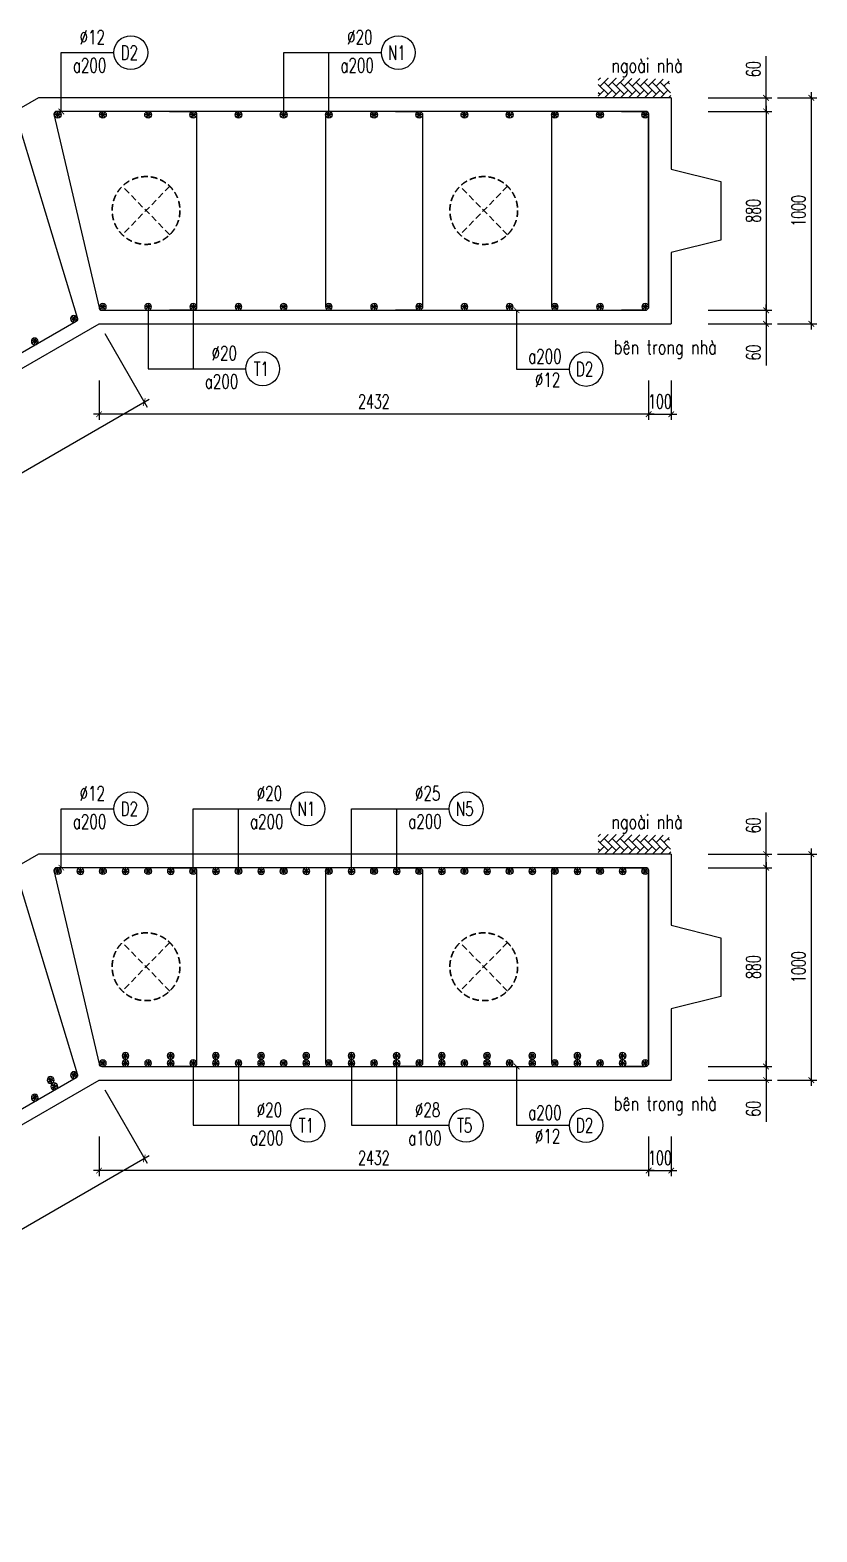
# Model space of a CAD drawing. Header units: millimetres. Extents: x -143483 to 1166745, y -1448440 to -1202244.
# Drawn here: x 502946 to 516875, y -1240398 to -1213814 of the extents above; entities that cross this region are included whole.
import ezdxf
from ezdxf.enums import TextEntityAlignment as Align

# ---------------------------------------------------------------- set-up
doc = ezdxf.new("R2010")
doc.units = ezdxf.units.MM
doc.header["$LTSCALE"] = 30
doc.header["$PDMODE"] = 3
doc.linetypes.add('DASHED', pattern=[19.05, 12.7, -6.35])
doc.layers.get('0').update_dxf_attribs({"lineweight": 9})
doc.layers.get('Defpoints').update_dxf_attribs({"lineweight": 9})
for name, color, linetype in [('ccu11-Cotthep', 9, 'Continuous'), ('ccu11-Dim', 8, 'Continuous'), ('ccu11-Hatch', 8, 'Continuous'), ('ccu11-Text', 31, 'Continuous'), ('ccu11-Thay', 7, 'Continuous'), ('ccu11-Thep', 4, 'Continuous'), ('ccu11-Thep doc', 4, 'Continuous'), ('ccu11-Thepdai', 6, 'Continuous')]:
    doc.layers.add(name, color=color, linetype=linetype)
doc.layers.add('ccu11-Khuat', color=9, linetype='DASHED', lineweight=30)
doc.layers.add('Vicom_thep doc', color=1, linetype='Continuous', lineweight=35)
doc.styles.add('ccu11-dim', font='vnsimli.shx', dxfattribs={"width": 0.65, "bigfont": 'bigfont.shx'})
doc.styles.add('ccu11-vnsimli', font='vnsimli.shx', dxfattribs={"width": 0.8, "bigfont": 'vns.shx'})
doc.styles.add('ccu11-vnsimple', font='vnsimple.shx', dxfattribs={"bigfont": 'bigfont.shx'})
doc.styles.add('ccu11_simli', font='vnsimli.shx', dxfattribs={"width": 0.8})
doc.dimstyles.new('ccu11-100', dxfattribs={"dimscale": 100, "dimtxt": 2.5, "dimasz": 1, "dimexe": 1, "dimexo": 2, "dimgap": 1, "dimtad": 1, "dimdec": 0, "dimdsep": 46, "dimtxsty": 'ccu11-dim', "dimblk": 'ARCHTICK', "dimcen": -1, "dimdle": 1, "dimclrd": 256, "dimclre": 256, "dimclrt": 3, "dimadec": 0, "dimazin": 2, "dimtfac": 0.1, "dimtdec": 0, "dimtmove": 0, "dimatfit": 1, "dimldrblk": 'ARCHTICK', "dimfxl": 0, "dimtvp": 0.833333, "dimtolj": 1, "dimtzin": 12, "dimarcsym": 0})
doc.dimstyles.new('ccu11-100x4', dxfattribs={"dimscale": 100, "dimtxt": 2.5, "dimasz": 1, "dimexe": 1, "dimexo": 2, "dimgap": 1, "dimtad": 1, "dimdec": 0, "dimlfac": 0.25, "dimdsep": 46, "dimtxsty": 'ccu11-dim', "dimblk": 'ARCHTICK', "dimcen": -1, "dimdle": 1, "dimclrd": 256, "dimclre": 256, "dimclrt": 3, "dimadec": 0, "dimazin": 2, "dimtfac": 0.1, "dimtdec": 0, "dimtmove": 0, "dimatfit": 1, "dimldrblk": 'ARCHTICK', "dimfxl": 0, "dimtvp": 0.833333, "dimtolj": 1, "dimtzin": 12, "dimarcsym": 0})

# ---------------------------------------------------------------- blocks, each defined once
blk = doc.blocks.new('_ARCHTICK')
at = {"color": 0, "linetype": 'ByBlock', "const_width": 0.15}
blk.add_lwpolyline([(-0.5, -0.5), (0.5, 0.5)], dxfattribs=at)
blk = doc.blocks.new('*D2639')
at = {"layer": 'ccu11-Dim', "linetype": 'ByBlock', "lineweight": -2, "ltscale": 30, "transparency": 16777216}
for p, q in [((504268, -1219187), (505018, -1220486)), ((492410, -1227650), (505054, -1220350)), ((491797, -1226387), (492547, -1227686))]:
    blk.add_line(p, q, dxfattribs=at)
at = {"layer": 'Defpoints', "color": 0, "linetype": 'ByBlock', "ltscale": 30, "transparency": 16777216}
for p in [(504168, -1219014), (504968, -1220400), (491697, -1226214)]:
    blk.add_point(p, dxfattribs=at)
at = {"layer": 'ccu11-Dim', "linetype": 'ByBlock', "lineweight": -2, "ltscale": 30, "transparency": 16777216, "xscale": 100, "yscale": 100, "zscale": 100}
for p, rotation in [((504968, -1220400), 30.00008489636849), ((492497, -1227600), 210.0000848963685)]:
    blk.add_blockref('_ARCHTICK', p, dxfattribs=dict(at, rotation=rotation))
at = {"layer": 'ccu11-Dim', "color": 3, "linetype": 'ByBlock', "ltscale": 30, "transparency": 16777216, "insert": (498620, -1223805), "char_height": 250, "attachment_point": 5, "rotation": 30.0001, "style": 'ccu11-dim'}
blk.add_mtext('\\A1;3600', dxfattribs=at)
blk = doc.blocks.new('*D2808')
at = {"layer": 'ccu11-Dim', "linetype": 'ByBlock', "lineweight": -2, "ltscale": 30, "transparency": 16777216}
for p, q in [((515975, -1215014), (515975, -1214274)), ((514947, -1215014), (516075, -1215014)), ((515975, -1215254), (515975, -1215014)), ((514947, -1215254), (516075, -1215254)), ((515975, -1215254), (515975, -1215354))]:
    blk.add_line(p, q, dxfattribs=at)
at = {"layer": 'Defpoints', "color": 0, "linetype": 'ByBlock', "ltscale": 30, "transparency": 16777216}
for p in [(514747, -1215014), (514747, -1215254), (515975, -1215254)]:
    blk.add_point(p, dxfattribs=at)
at = {"layer": 'ccu11-Dim', "linetype": 'ByBlock', "lineweight": -2, "ltscale": 30, "transparency": 16777216, "xscale": 100, "yscale": 100, "zscale": 100}
for p, rotation in [((515975, -1215014), 270), ((515975, -1215254), 90)]:
    blk.add_blockref('_ARCHTICK', p, dxfattribs=dict(at, rotation=rotation))
at = {"layer": 'ccu11-Dim', "color": 3, "linetype": 'ByBlock', "ltscale": 30, "transparency": 16777216, "insert": (515750, -1214506), "char_height": 250, "attachment_point": 5, "rotation": 90, "style": 'ccu11-dim'}
blk.add_mtext('\\A1;60', dxfattribs=at)
blk = doc.blocks.new('*D2809')
at = {"layer": 'ccu11-Dim', "linetype": 'ByBlock', "lineweight": -2, "ltscale": 30, "transparency": 16777216}
for p, q in [((515975, -1215154), (515975, -1218874)), ((514947, -1215254), (516075, -1215254)), ((514947, -1218774), (516075, -1218774))]:
    blk.add_line(p, q, dxfattribs=at)
at = {"layer": 'Defpoints', "color": 0, "linetype": 'ByBlock', "ltscale": 30, "transparency": 16777216}
for p in [(514747, -1215254), (514747, -1218774), (515975, -1218774)]:
    blk.add_point(p, dxfattribs=at)
at = {"layer": 'ccu11-Dim', "linetype": 'ByBlock', "lineweight": -2, "ltscale": 30, "transparency": 16777216, "xscale": 100, "yscale": 100, "zscale": 100}
for p, rotation in [((515975, -1215254), 90), ((515975, -1218774), 270)]:
    blk.add_blockref('_ARCHTICK', p, dxfattribs=dict(at, rotation=rotation))
at = {"layer": 'ccu11-Dim', "color": 3, "linetype": 'ByBlock', "ltscale": 30, "transparency": 16777216, "insert": (515750, -1217014), "char_height": 250, "attachment_point": 5, "rotation": 90, "style": 'ccu11-dim'}
blk.add_mtext('\\A1;880', dxfattribs=at)
blk = doc.blocks.new('*D2810')
at = {"layer": 'ccu11-Dim', "linetype": 'ByBlock', "lineweight": -2, "ltscale": 30, "transparency": 16777216}
for p, q in [((514947, -1218774), (516075, -1218774)), ((515975, -1218774), (515975, -1218674)), ((515975, -1218774), (515975, -1219014)), ((514947, -1219014), (516075, -1219014)), ((515975, -1219014), (515975, -1219754))]:
    blk.add_line(p, q, dxfattribs=at)
at = {"layer": 'Defpoints', "color": 0, "linetype": 'ByBlock', "ltscale": 30, "transparency": 16777216}
for p in [(514747, -1218774), (515975, -1218774), (514747, -1219014)]:
    blk.add_point(p, dxfattribs=at)
at = {"layer": 'ccu11-Dim', "linetype": 'ByBlock', "lineweight": -2, "ltscale": 30, "transparency": 16777216, "xscale": 100, "yscale": 100, "zscale": 100}
for p, rotation in [((515975, -1218774), 270), ((515975, -1219014), 90)]:
    blk.add_blockref('_ARCHTICK', p, dxfattribs=dict(at, rotation=rotation))
at = {"layer": 'ccu11-Dim', "color": 3, "linetype": 'ByBlock', "ltscale": 30, "transparency": 16777216, "insert": (515750, -1219522), "char_height": 250, "attachment_point": 5, "rotation": 90, "style": 'ccu11-dim'}
blk.add_mtext('\\A1;60', dxfattribs=at)
blk = doc.blocks.new('*D2811')
at = {"layer": 'ccu11-Dim', "linetype": 'ByBlock', "lineweight": -2, "ltscale": 30, "transparency": 16777216}
for p, q in [((516175, -1215014), (516875, -1215014)), ((516775, -1214914), (516775, -1219114)), ((516175, -1219014), (516875, -1219014))]:
    blk.add_line(p, q, dxfattribs=at)
at = {"layer": 'Defpoints', "color": 0, "linetype": 'ByBlock', "ltscale": 30, "transparency": 16777216}
for p in [(515975, -1215014), (515975, -1219014), (516775, -1219014)]:
    blk.add_point(p, dxfattribs=at)
at = {"layer": 'ccu11-Dim', "linetype": 'ByBlock', "lineweight": -2, "ltscale": 30, "transparency": 16777216, "xscale": 100, "yscale": 100, "zscale": 100}
for p, rotation in [((516775, -1215014), 90), ((516775, -1219014), 270)]:
    blk.add_blockref('_ARCHTICK', p, dxfattribs=dict(at, rotation=rotation))
at = {"layer": 'ccu11-Dim', "color": 3, "linetype": 'ByBlock', "ltscale": 30, "transparency": 16777216, "insert": (516550, -1217014), "char_height": 250, "attachment_point": 5, "rotation": 90, "style": 'ccu11-dim'}
blk.add_mtext('\\A1;1000', dxfattribs=at)
blk = doc.blocks.new('MCT')
at = {"ltscale": 0.005}
for p, q in [((-0.49, 0), (0.49, 0)), ((0.35, -0.35), (-0.35, 0.35)), ((-0.35, -0.35), (0.35, 0.35)), ((0, -0.49), (0, 0.49))]:
    blk.add_line(p, q, dxfattribs=at)
blk.add_circle((0, 0), 0.492, dxfattribs=at)
blk = doc.blocks.new('*U1857')
at = {"layer": 'ccu11-Thep doc', "xscale": -121.9200000001001, "yscale": 121.9200000001001, "zscale": 121.92, "rotation": 270}
blk.add_blockref('MCT', (0, 0), dxfattribs=at)
blk = doc.blocks.new('*U1858')
at = {"layer": 'ccu11-Thep doc', "color": 0, "linetype": 'ByBlock', "lineweight": -2, "transparency": 16777216}
for p in [(0, 0), (800, 0), (1600, 0), (2400, 0), (3200, 0), (4000, 0), (4800, 0), (5600, 0), (6400, 0), (7200, 0), (8000, 0), (8800, 0), (9600, 0), (10400, 0)]:
    blk.add_blockref('*U1857', p, dxfattribs=at)
blk = doc.blocks.new('*U1859')
at = {"layer": 'ccu11-Thep doc', "xscale": -121.9200000001001, "yscale": 121.9200000001001, "zscale": 121.92, "rotation": 270}
blk.add_blockref('MCT', (0, 0), dxfattribs=at)
blk = doc.blocks.new('*U1856')
at = {"layer": 'ccu11-Thep doc', "color": 0, "linetype": 'ByBlock', "lineweight": -2, "transparency": 16777216}
for p in [(0, 0), (800, 0), (1600, 0), (2400, 0), (3200, 0), (4000, 0), (4800, 0), (5600, 0), (6400, 0), (7200, 0), (8000, 0), (8800, 0), (9600, 0)]:
    blk.add_blockref('*U1859', p, dxfattribs=at)
blk = doc.blocks.new('SHD')
at = {"layer": 'ccu11-Cotthep'}
blk.add_circle((300, 0), 300, dxfattribs=at)
at = {"layer": 'ccu11-Cotthep', "color": 31, "style": 'ccu11_simli', "width": 0.8}
blk.add_attdef('DK', text='', height=250, dxfattribs=at).set_placement((-101, 65), align=Align.BOTTOM_RIGHT)
blk.add_attdef('KH', text='', height=250, dxfattribs=at).set_placement((300, 0), align=Align.MIDDLE)
blk.add_attdef('KC', text='', height=250, dxfattribs=at).set_placement((-101, -142), align=Align.TOP_RIGHT)
blk = doc.blocks.new('*D2825')
at = {"layer": 'ccu11-Dim', "lineweight": -2, "transparency": 16777216}
blk.add_arc((491697, -1226214), 2255, 0, 30.0001, dxfattribs=at)
at = {"layer": 'Defpoints', "color": 0, "transparency": 16777216}
for p in [(504168, -1219014), (493917, -1225822), (491697, -1226214), (491697, -1226214), (495279, -1226214)]:
    blk.add_point(p, dxfattribs=at)
at = {"layer": 'ccu11-Dim', "lineweight": -2, "transparency": 16777216, "xscale": 100, "yscale": 100, "zscale": 100}
for p, rotation in [((493650, -1225087), 120.0000848963687), ((493952, -1226214), 270.0000000000008)]:
    blk.add_blockref('_ARCHTICK', p, dxfattribs=dict(at, rotation=rotation))
at = {"layer": 'ccu11-Dim', "color": 3, "transparency": 16777216, "insert": (494092, -1225572), "char_height": 250, "attachment_point": 5, "rotation": 285, "style": 'ccu11-dim'}
blk.add_mtext('\\A1;30\\M+1818B', dxfattribs=at)
blk = doc.blocks.new('*U1861')
at = {"layer": 'ccu11-Thep doc', "xscale": -121.9200000001001, "yscale": 121.9200000001001, "zscale": 121.92, "rotation": 270}
blk.add_blockref('MCT', (0, 0), dxfattribs=at)
blk = doc.blocks.new('*U1862')
at = {"layer": 'ccu11-Thep doc', "color": 0, "linetype": 'ByBlock', "lineweight": -2, "transparency": 16777216}
for p in [(0, 0), (800, 0), (1600, 0), (2400, 0), (3200, 0), (4000, 0), (4800, 0), (5600, 0), (6400, 0), (7200, 0), (8000, 0), (8800, 0), (9600, 0), (10400, 0), (11200, 0), (12000, 0), (12800, 0), (13600, 0)]:
    blk.add_blockref('*U1861', p, dxfattribs=at)
blk = doc.blocks.new('*D2829')
at = {"layer": 'ccu11-Dim', "linetype": 'ByBlock', "lineweight": -2, "ltscale": 30, "transparency": 16777216}
for p, q in [((504168, -1220014), (504168, -1220714)), ((513896, -1220014), (513896, -1220714)), ((513996, -1220614), (504068, -1220614))]:
    blk.add_line(p, q, dxfattribs=at)
at = {"layer": 'Defpoints', "color": 0, "linetype": 'ByBlock', "ltscale": 30, "transparency": 16777216}
for p in [(504168, -1219814), (513896, -1219814), (504168, -1220614)]:
    blk.add_point(p, dxfattribs=at)
at = {"layer": 'ccu11-Dim', "linetype": 'ByBlock', "lineweight": -2, "ltscale": 30, "transparency": 16777216, "xscale": 100, "yscale": 100, "zscale": 100, "rotation": 180}
blk.add_blockref('_ARCHTICK', (504168, -1220614), dxfattribs=at)
at = {"layer": 'ccu11-Dim', "linetype": 'ByBlock', "lineweight": -2, "ltscale": 30, "transparency": 16777216, "xscale": 100, "yscale": 100, "zscale": 100}
blk.add_blockref('_ARCHTICK', (513896, -1220614), dxfattribs=at)
at = {"layer": 'ccu11-Dim', "color": 3, "linetype": 'ByBlock', "ltscale": 30, "transparency": 16777216, "insert": (509032, -1220389), "char_height": 250, "attachment_point": 5, "style": 'ccu11-dim'}
blk.add_mtext('\\A1;2432', dxfattribs=at)
blk = doc.blocks.new('*D2830')
at = {"layer": 'ccu11-Dim', "linetype": 'ByBlock', "lineweight": -2, "ltscale": 30, "transparency": 16777216}
for p, q in [((513896, -1220014), (513896, -1220714)), ((514296, -1220014), (514296, -1220714)), ((513896, -1220614), (513796, -1220614)), ((513896, -1220614), (514296, -1220614)), ((514296, -1220614), (514396, -1220614))]:
    blk.add_line(p, q, dxfattribs=at)
at = {"layer": 'Defpoints', "color": 0, "linetype": 'ByBlock', "ltscale": 30, "transparency": 16777216}
for p in [(513896, -1219814), (514296, -1219814), (514296, -1220614)]:
    blk.add_point(p, dxfattribs=at)
at = {"layer": 'ccu11-Dim', "linetype": 'ByBlock', "lineweight": -2, "ltscale": 30, "transparency": 16777216, "xscale": 100, "yscale": 100, "zscale": 100}
blk.add_blockref('_ARCHTICK', (513896, -1220614), dxfattribs=at)
at = {"layer": 'ccu11-Dim', "linetype": 'ByBlock', "lineweight": -2, "ltscale": 30, "transparency": 16777216, "xscale": 100, "yscale": 100, "zscale": 100, "rotation": 180}
blk.add_blockref('_ARCHTICK', (514296, -1220614), dxfattribs=at)
at = {"layer": 'ccu11-Dim', "color": 3, "linetype": 'ByBlock', "ltscale": 30, "transparency": 16777216, "insert": (514096, -1220389), "char_height": 250, "attachment_point": 5, "style": 'ccu11-dim'}
blk.add_mtext('\\A1;100', dxfattribs=at)
blk = doc.blocks.new('*D2831')
at = {"layer": 'ccu11-Dim', "linetype": 'ByBlock', "lineweight": -2, "ltscale": 30, "transparency": 16777216}
for p, q in [((504268, -1232573), (505018, -1233872)), ((492410, -1241036), (505054, -1233736)), ((491797, -1239773), (492547, -1241072))]:
    blk.add_line(p, q, dxfattribs=at)
at = {"layer": 'Defpoints', "color": 0, "linetype": 'ByBlock', "ltscale": 30, "transparency": 16777216}
for p in [(504168, -1232400), (504968, -1233786), (491697, -1239600)]:
    blk.add_point(p, dxfattribs=at)
at = {"layer": 'ccu11-Dim', "linetype": 'ByBlock', "lineweight": -2, "ltscale": 30, "transparency": 16777216, "xscale": 100, "yscale": 100, "zscale": 100}
for p, rotation in [((504968, -1233786), 30.00008489636849), ((492497, -1240986), 210.0000848963685)]:
    blk.add_blockref('_ARCHTICK', p, dxfattribs=dict(at, rotation=rotation))
at = {"layer": 'ccu11-Dim', "color": 3, "linetype": 'ByBlock', "ltscale": 30, "transparency": 16777216, "insert": (498620, -1237191), "char_height": 250, "attachment_point": 5, "rotation": 30.0001, "style": 'ccu11-dim'}
blk.add_mtext('\\A1;3600', dxfattribs=at)
blk = doc.blocks.new('*D2832')
at = {"layer": 'ccu11-Dim', "linetype": 'ByBlock', "lineweight": -2, "ltscale": 30, "transparency": 16777216}
for p, q in [((515975, -1228400), (515975, -1227661)), ((514947, -1228400), (516075, -1228400)), ((515975, -1228640), (515975, -1228400)), ((514947, -1228640), (516075, -1228640)), ((515975, -1228640), (515975, -1228740))]:
    blk.add_line(p, q, dxfattribs=at)
at = {"layer": 'Defpoints', "color": 0, "linetype": 'ByBlock', "ltscale": 30, "transparency": 16777216}
for p in [(514747, -1228400), (514747, -1228640), (515975, -1228640)]:
    blk.add_point(p, dxfattribs=at)
at = {"layer": 'ccu11-Dim', "linetype": 'ByBlock', "lineweight": -2, "ltscale": 30, "transparency": 16777216, "xscale": 100, "yscale": 100, "zscale": 100}
for p, rotation in [((515975, -1228400), 270), ((515975, -1228640), 90)]:
    blk.add_blockref('_ARCHTICK', p, dxfattribs=dict(at, rotation=rotation))
at = {"layer": 'ccu11-Dim', "color": 3, "linetype": 'ByBlock', "ltscale": 30, "transparency": 16777216, "insert": (515750, -1227892), "char_height": 250, "attachment_point": 5, "rotation": 90, "style": 'ccu11-dim'}
blk.add_mtext('\\A1;60', dxfattribs=at)
blk = doc.blocks.new('*D2833')
at = {"layer": 'ccu11-Dim', "linetype": 'ByBlock', "lineweight": -2, "ltscale": 30, "transparency": 16777216}
for p, q in [((514947, -1228640), (516075, -1228640)), ((515975, -1228540), (515975, -1232260)), ((514947, -1232160), (516075, -1232160))]:
    blk.add_line(p, q, dxfattribs=at)
at = {"layer": 'Defpoints', "color": 0, "linetype": 'ByBlock', "ltscale": 30, "transparency": 16777216}
for p in [(514747, -1228640), (514747, -1232160), (515975, -1232160)]:
    blk.add_point(p, dxfattribs=at)
at = {"layer": 'ccu11-Dim', "linetype": 'ByBlock', "lineweight": -2, "ltscale": 30, "transparency": 16777216, "xscale": 100, "yscale": 100, "zscale": 100}
for p, rotation in [((515975, -1228640), 90), ((515975, -1232160), 270)]:
    blk.add_blockref('_ARCHTICK', p, dxfattribs=dict(at, rotation=rotation))
at = {"layer": 'ccu11-Dim', "color": 3, "linetype": 'ByBlock', "ltscale": 30, "transparency": 16777216, "insert": (515750, -1230400), "char_height": 250, "attachment_point": 5, "rotation": 90, "style": 'ccu11-dim'}
blk.add_mtext('\\A1;880', dxfattribs=at)
blk = doc.blocks.new('*D2834')
at = {"layer": 'ccu11-Dim', "linetype": 'ByBlock', "lineweight": -2, "ltscale": 30, "transparency": 16777216}
for p, q in [((514947, -1232160), (516075, -1232160)), ((515975, -1232160), (515975, -1232060)), ((515975, -1232160), (515975, -1232400)), ((514947, -1232400), (516075, -1232400)), ((515975, -1232400), (515975, -1233140))]:
    blk.add_line(p, q, dxfattribs=at)
at = {"layer": 'Defpoints', "color": 0, "linetype": 'ByBlock', "ltscale": 30, "transparency": 16777216}
for p in [(514747, -1232160), (515975, -1232160), (514747, -1232400)]:
    blk.add_point(p, dxfattribs=at)
at = {"layer": 'ccu11-Dim', "linetype": 'ByBlock', "lineweight": -2, "ltscale": 30, "transparency": 16777216, "xscale": 100, "yscale": 100, "zscale": 100}
for p, rotation in [((515975, -1232160), 270), ((515975, -1232400), 90)]:
    blk.add_blockref('_ARCHTICK', p, dxfattribs=dict(at, rotation=rotation))
at = {"layer": 'ccu11-Dim', "color": 3, "linetype": 'ByBlock', "ltscale": 30, "transparency": 16777216, "insert": (515750, -1232908), "char_height": 250, "attachment_point": 5, "rotation": 90, "style": 'ccu11-dim'}
blk.add_mtext('\\A1;60', dxfattribs=at)
blk = doc.blocks.new('*D2835')
at = {"layer": 'ccu11-Dim', "linetype": 'ByBlock', "lineweight": -2, "ltscale": 30, "transparency": 16777216}
for p, q in [((516175, -1228400), (516875, -1228400)), ((516775, -1228300), (516775, -1232500)), ((516175, -1232400), (516875, -1232400))]:
    blk.add_line(p, q, dxfattribs=at)
at = {"layer": 'Defpoints', "color": 0, "linetype": 'ByBlock', "ltscale": 30, "transparency": 16777216}
for p in [(515975, -1228400), (515975, -1232400), (516775, -1232400)]:
    blk.add_point(p, dxfattribs=at)
at = {"layer": 'ccu11-Dim', "linetype": 'ByBlock', "lineweight": -2, "ltscale": 30, "transparency": 16777216, "xscale": 100, "yscale": 100, "zscale": 100}
for p, rotation in [((516775, -1228400), 90), ((516775, -1232400), 270)]:
    blk.add_blockref('_ARCHTICK', p, dxfattribs=dict(at, rotation=rotation))
at = {"layer": 'ccu11-Dim', "color": 3, "linetype": 'ByBlock', "ltscale": 30, "transparency": 16777216, "insert": (516550, -1230400), "char_height": 250, "attachment_point": 5, "rotation": 90, "style": 'ccu11-dim'}
blk.add_mtext('\\A1;1000', dxfattribs=at)
blk = doc.blocks.new('*U1874')
at = {"layer": 'ccu11-Thep doc', "xscale": -121.9200000001001, "yscale": 121.9200000001001, "zscale": 121.92, "rotation": 270}
blk.add_blockref('MCT', (0, 0), dxfattribs=at)
blk = doc.blocks.new('*U1875')
at = {"layer": 'ccu11-Thep doc', "color": 0, "linetype": 'ByBlock', "lineweight": -2, "transparency": 16777216}
for p in [(0, 0), (800, 0), (1600, 0), (2400, 0), (3200, 0), (4000, 0), (4800, 0), (5600, 0), (6400, 0), (7200, 0), (8000, 0), (8800, 0), (9600, 0), (10400, 0)]:
    blk.add_blockref('*U1874', p, dxfattribs=at)
blk = doc.blocks.new('*U1866')
at = {"layer": 'ccu11-Thep doc', "xscale": -121.9200000001001, "yscale": 121.9200000001001, "zscale": 121.92, "rotation": 270}
blk.add_blockref('MCT', (0, 0), dxfattribs=at)
blk = doc.blocks.new('*U1873')
at = {"layer": 'ccu11-Thep doc', "color": 0, "linetype": 'ByBlock', "lineweight": -2, "transparency": 16777216}
for p in [(0, 0), (800, 0), (1600, 0), (2400, 0), (3200, 0), (4000, 0), (4800, 0), (5600, 0), (6400, 0), (7200, 0), (8000, 0), (8800, 0), (9600, 0)]:
    blk.add_blockref('*U1866', p, dxfattribs=at)
blk = doc.blocks.new('*D2840')
at = {"layer": 'ccu11-Dim', "lineweight": -2, "transparency": 16777216}
blk.add_arc((491697, -1239600), 2255, 0, 30.0001, dxfattribs=at)
at = {"layer": 'Defpoints', "color": 0, "transparency": 16777216}
for p in [(504168, -1232400), (493917, -1239209), (491697, -1239600), (491697, -1239600), (495279, -1239600)]:
    blk.add_point(p, dxfattribs=at)
at = {"layer": 'ccu11-Dim', "lineweight": -2, "transparency": 16777216, "xscale": 100, "yscale": 100, "zscale": 100}
for p, rotation in [((493650, -1238473), 120.0000848963687), ((493952, -1239600), 270.0000000000008)]:
    blk.add_blockref('_ARCHTICK', p, dxfattribs=dict(at, rotation=rotation))
at = {"layer": 'ccu11-Dim', "color": 3, "transparency": 16777216, "insert": (494092, -1238958), "char_height": 250, "attachment_point": 5, "rotation": 285, "style": 'ccu11-dim'}
blk.add_mtext('\\A1;30\\M+1818B', dxfattribs=at)
blk = doc.blocks.new('*U1865')
at = {"layer": 'ccu11-Thep doc', "xscale": -121.9200000001001, "yscale": 121.9200000001001, "zscale": 121.92, "rotation": 270}
blk.add_blockref('MCT', (0, 0), dxfattribs=at)
blk = doc.blocks.new('*U1867')
at = {"layer": 'ccu11-Thep doc', "color": 0, "linetype": 'ByBlock', "lineweight": -2, "transparency": 16777216}
for p in [(0, 0), (800, 0), (1600, 0), (2400, 0), (3200, 0), (4000, 0), (4800, 0), (5600, 0), (6400, 0), (7200, 0), (8000, 0), (8800, 0), (9600, 0), (10400, 0), (11200, 0), (12000, 0), (12800, 0), (13600, 0)]:
    blk.add_blockref('*U1865', p, dxfattribs=at)
blk = doc.blocks.new('*D2844')
at = {"layer": 'ccu11-Dim', "linetype": 'ByBlock', "lineweight": -2, "ltscale": 30, "transparency": 16777216}
for p, q in [((504168, -1233401), (504168, -1234101)), ((513896, -1233401), (513896, -1234101)), ((513996, -1234001), (504068, -1234001))]:
    blk.add_line(p, q, dxfattribs=at)
at = {"layer": 'Defpoints', "color": 0, "linetype": 'ByBlock', "ltscale": 30, "transparency": 16777216}
for p in [(504168, -1233201), (513896, -1233201), (504168, -1234001)]:
    blk.add_point(p, dxfattribs=at)
at = {"layer": 'ccu11-Dim', "linetype": 'ByBlock', "lineweight": -2, "ltscale": 30, "transparency": 16777216, "xscale": 100, "yscale": 100, "zscale": 100, "rotation": 180}
blk.add_blockref('_ARCHTICK', (504168, -1234001), dxfattribs=at)
at = {"layer": 'ccu11-Dim', "linetype": 'ByBlock', "lineweight": -2, "ltscale": 30, "transparency": 16777216, "xscale": 100, "yscale": 100, "zscale": 100}
blk.add_blockref('_ARCHTICK', (513896, -1234001), dxfattribs=at)
at = {"layer": 'ccu11-Dim', "color": 3, "linetype": 'ByBlock', "ltscale": 30, "transparency": 16777216, "insert": (509032, -1233776), "char_height": 250, "attachment_point": 5, "style": 'ccu11-dim'}
blk.add_mtext('\\A1;2432', dxfattribs=at)
blk = doc.blocks.new('*D2845')
at = {"layer": 'ccu11-Dim', "linetype": 'ByBlock', "lineweight": -2, "ltscale": 30, "transparency": 16777216}
for p, q in [((513896, -1233401), (513896, -1234101)), ((514296, -1233401), (514296, -1234101)), ((513896, -1234001), (513796, -1234001)), ((513896, -1234001), (514296, -1234001)), ((514296, -1234001), (514396, -1234001))]:
    blk.add_line(p, q, dxfattribs=at)
at = {"layer": 'Defpoints', "color": 0, "linetype": 'ByBlock', "ltscale": 30, "transparency": 16777216}
for p in [(513896, -1233201), (514296, -1233201), (514296, -1234001)]:
    blk.add_point(p, dxfattribs=at)
at = {"layer": 'ccu11-Dim', "linetype": 'ByBlock', "lineweight": -2, "ltscale": 30, "transparency": 16777216, "xscale": 100, "yscale": 100, "zscale": 100}
blk.add_blockref('_ARCHTICK', (513896, -1234001), dxfattribs=at)
at = {"layer": 'ccu11-Dim', "linetype": 'ByBlock', "lineweight": -2, "ltscale": 30, "transparency": 16777216, "xscale": 100, "yscale": 100, "zscale": 100, "rotation": 180}
blk.add_blockref('_ARCHTICK', (514296, -1234001), dxfattribs=at)
at = {"layer": 'ccu11-Dim', "color": 3, "linetype": 'ByBlock', "ltscale": 30, "transparency": 16777216, "insert": (514096, -1233776), "char_height": 250, "attachment_point": 5, "style": 'ccu11-dim'}
blk.add_mtext('\\A1;100', dxfattribs=at)
blk = doc.blocks.new('ccu11_block_thep')
at = {"layer": 'ccu11-Thep', "color": 3}
for p, q in [((-0.4, 0), (0.4, 0)), ((-0.28, 0.28), (0.28, -0.28)), ((0.28, 0.28), (-0.28, -0.28)), ((0, 0.4), (0, -0.4))]:
    blk.add_line(p, q, dxfattribs=at)
at = {"layer": 'ccu11-Thep', "color": 1, "const_width": 0.0667}
blk.add_lwpolyline([(-0.4, 0, 1), (0.4, 0, 1), (-0.4, 0, 1)], format="xyb", dxfattribs=at)
at = {"layer": 'ccu11-Thep', "color": 1}
blk.add_circle((0, 0), 0.4, dxfattribs=at)
blk = doc.blocks.new('*U1876')
at = {"layer": 'Vicom_thep doc', "xscale": -150, "yscale": 150, "zscale": 150, "rotation": 180}
blk.add_blockref('ccu11_block_thep', (0, 0), dxfattribs=at)
blk = doc.blocks.new('*U1877')
at = {"layer": 'ccu11-Thep doc', "color": 0, "linetype": 'ByBlock', "lineweight": -2, "transparency": 16777216}
for p in [(0, 0), (800, 0), (1600, 0), (2400, 0), (3200, 0), (4000, 0), (4800, 0), (5600, 0), (6400, 0), (7200, 0), (8000, 0), (8800, 0), (9600, 0)]:
    blk.add_blockref('*U1876', p, dxfattribs=at)
blk = doc.blocks.new('*U1884')
at = {"layer": 'Vicom_thep doc', "xscale": -150, "yscale": 150, "zscale": 150, "rotation": 180}
blk.add_blockref('ccu11_block_thep', (0, 0), dxfattribs=at)
blk = doc.blocks.new('*U1885')
at = {"layer": 'ccu11-Thep doc', "color": 0, "linetype": 'ByBlock', "lineweight": -2, "transparency": 16777216}
for p in [(0, 0), (800, 0), (1600, 0), (2400, 0), (3200, 0), (4000, 0), (4800, 0), (5600, 0), (6400, 0), (7200, 0), (8000, 0), (8800, 0), (9600, 0), (10400, 0), (11200, 0), (12000, 0), (12800, 0)]:
    blk.add_blockref('*U1884', p, dxfattribs=at)
blk = doc.blocks.new('*U1649')
at = {"layer": 'Vicom_thep doc', "xscale": -150, "yscale": 150, "zscale": 150, "rotation": 180}
blk.add_blockref('ccu11_block_thep', (0, 0), dxfattribs=at)
blk = doc.blocks.new('*U1650')
at = {"layer": 'ccu11-Thep doc', "color": 0, "linetype": 'ByBlock', "lineweight": -2, "transparency": 16777216}
for p in [(0, 0), (800, 0), (1600, 0), (2400, 0), (3200, 0), (4000, 0), (4800, 0), (5600, 0), (6400, 0), (7200, 0), (8000, 0), (8800, 0), (9600, 0), (10400, 0), (11200, 0), (12000, 0), (12800, 0)]:
    blk.add_blockref('*U1649', p, dxfattribs=at)
blk = doc.blocks.new('*U1651')
at = {"layer": 'Vicom_thep doc', "xscale": -150, "yscale": 150, "zscale": 150, "rotation": 180}
blk.add_blockref('ccu11_block_thep', (0, 0), dxfattribs=at)
blk = doc.blocks.new('*U1652')
at = {"layer": 'ccu11-Thep doc', "color": 0, "linetype": 'ByBlock', "lineweight": -2, "transparency": 16777216}
for p in [(0, 0), (800, 0), (1600, 0), (2400, 0), (3200, 0), (4000, 0), (4800, 0), (5600, 0), (6400, 0), (7200, 0), (8000, 0), (8800, 0)]:
    blk.add_blockref('*U1651', p, dxfattribs=at)
blk = doc.blocks.new('*U1653')
at = {"layer": 'Vicom_thep doc', "xscale": -150, "yscale": 150, "zscale": 150, "rotation": 180}
blk.add_blockref('ccu11_block_thep', (0, 0), dxfattribs=at)
blk = doc.blocks.new('*U1654')
at = {"layer": 'ccu11-Thep doc', "color": 0, "linetype": 'ByBlock', "lineweight": -2, "transparency": 16777216}
for p in [(0, 0), (800, 0), (1600, 0), (2400, 0), (3200, 0), (4000, 0), (4800, 0), (5600, 0), (6400, 0), (7200, 0), (8000, 0), (8800, 0)]:
    blk.add_blockref('*U1653', p, dxfattribs=at)

msp = doc.modelspace()

# ---------------------------------------------------------------- hatches: boundary and pattern name
at = {"layer": 'ccu11-Hatch', "ltscale": 10}
h = msp.add_hatch(dxfattribs=at)
h.set_pattern_fill('AR-HBONE', color=256, scale=25, angle=270, style=0)
h.set_pattern_definition([(45, (-2748847.14, 561442.21), (141.4213562, 4e-14), [300, -100]), (315, (-2748776.43, 561512.92), (141.4213562, 4e-14), [300, -100])])
h.paths.add_polyline_path([(513003.36, -1214661.26), (513003.36, -1215013.99), (514295.72, -1215013.99), (514252.86, -1214682.68)])
h = msp.add_hatch(dxfattribs=at)
h.set_pattern_fill('AR-HBONE', color=256, scale=25, angle=270, style=0)
h.set_pattern_definition([(45, (-2748847.14, 548056.03), (141.4213562, 4e-14), [300, -100]), (315, (-2748776.43, 548126.75), (141.4213562, 4e-14), [300, -100])])
h.paths.add_polyline_path([(513003.36, -1228047.43), (513003.36, -1228400.16), (514295.72, -1228400.16), (514252.86, -1228068.86)])

# ---------------------------------------------------------------- linework, layer by layer
at = {"layer": 'ccu11-Khuat', "ltscale": 0.3}
for p, q in [((505418.71, -1216578.28), (504580.48, -1217436.98)), ((505418.71, -1217436.98), (504580.48, -1216578.28)), ((511396.62, -1216578.28), (510558.39, -1217436.98)), ((511396.62, -1217436.98), (510558.39, -1216578.28)), ((505418.71, -1229964.45), (504580.48, -1230823.15)), ((505418.71, -1230823.15), (504580.48, -1229964.45)), ((511396.62, -1229964.45), (510558.39, -1230823.15)), ((511396.62, -1230823.15), (510558.39, -1229964.45))]:
    msp.add_line(p, q, dxfattribs=at)
for centre in [(504999.6, -1217007.63), (510977.51, -1217007.63), (504999.6, -1230393.8), (510977.51, -1230393.8)]:
    msp.add_circle(centre, 600, dxfattribs=at)
at = {"layer": 'ccu11-Thay'}
for p, q in [((503095.72, -1215013.99), (490624.99, -1222213.99)), ((514295.72, -1215013.99), (503095.72, -1215013.99)), ((514295.72, -1215013.99), (514295.72, -1216273.99)), ((514295.72, -1216273.99), (515175.48, -1216493.99)), ((515175.48, -1216493.99), (515175.48, -1217533.99)), ((515175.48, -1217533.99), (514295.72, -1217753.99)), ((514295.72, -1217753.99), (514295.72, -1219013.99)), ((491696.79, -1226213.99), (504167.52, -1219013.99)), ((504167.52, -1219013.99), (514295.72, -1219013.99)), ((503095.72, -1228400.16), (490624.99, -1235600.16)), ((514295.72, -1228400.16), (503095.72, -1228400.16)), ((514295.72, -1228400.16), (514295.72, -1229660.16)), ((514295.72, -1229660.16), (515175.48, -1229880.16)), ((515175.48, -1229880.16), (515175.48, -1230920.16)), ((515175.48, -1230920.16), (514295.72, -1231140.16)), ((514295.72, -1231140.16), (514295.72, -1232400.16)), ((491696.79, -1239600.16), (504167.52, -1232400.16)), ((504167.52, -1232400.16), (514295.72, -1232400.16))]:
    msp.add_line(p, q, dxfattribs=at)
at = {"layer": 'ccu11-Thepdai'}
for points in [[(504218.07, -1218773.99), (513835.72, -1218773.99, 0.41421356), (513895.72, -1218713.99), (513895.72, -1215303.99, 0.41421356), (513845.72, -1215253.99), (503418.07, -1215253.99, 0.41421356), (503368.07, -1215303.99), (504168.07, -1218723.99, 0.41421356), (504218.07, -1218773.99)], [(505415.72, -1215253.99), (505835.72, -1215253.99, -0.41421356), (505895.72, -1215313.99), (505895.72, -1218713.99, -0.41421356), (505835.72, -1218773.99), (505415.72, -1218773.99)], [(508655.72, -1215253.99), (508235.72, -1215253.99, 0.41421356), (508175.72, -1215313.99), (508175.72, -1218713.99, 0.41421356), (508235.72, -1218773.99), (508655.72, -1218773.99)], [(509415.72, -1215253.99), (509835.72, -1215253.99, -0.41421356), (509895.72, -1215313.99), (509895.72, -1218713.99, -0.41421356), (509835.72, -1218773.99), (509415.72, -1218773.99)], [(512655.72, -1215253.99), (512235.72, -1215253.99, 0.41421356), (512175.72, -1215313.99), (512175.72, -1218713.99, 0.41421356), (512235.72, -1218773.99), (512655.72, -1218773.99)], [(513415.72, -1215253.99), (513835.72, -1215253.99, -0.41421356), (513895.72, -1215313.99), (513895.72, -1218713.99, -0.41421356), (513835.72, -1218773.99), (513415.72, -1218773.99)], [(490891.62, -1222337.16), (502684.85, -1215528.33, -0.41421356), (502766.81, -1215550.3), (503778.99, -1218903.44, -0.41421356), (503760.69, -1218971.74), (491958.8, -1225785.57, -0.41421356), (491890.5, -1225767.27), (490873.32, -1222405.46, -0.41421356), (490891.62, -1222337.16)], [(504218.07, -1232160.16), (513835.72, -1232160.16, 0.41421356), (513895.72, -1232100.16), (513895.72, -1228690.16, 0.41421356), (513845.72, -1228640.16), (503418.07, -1228640.16, 0.41421356), (503368.07, -1228690.16), (504168.07, -1232110.16, 0.41421356), (504218.07, -1232160.16)], [(505415.72, -1228640.16), (505835.72, -1228640.16, -0.41421356), (505895.72, -1228700.16), (505895.72, -1232100.16, -0.41421356), (505835.72, -1232160.16), (505415.72, -1232160.16)], [(508655.72, -1228640.16), (508235.72, -1228640.16, 0.41421356), (508175.72, -1228700.16), (508175.72, -1232100.16, 0.41421356), (508235.72, -1232160.16), (508655.72, -1232160.16)], [(509415.72, -1228640.16), (509835.72, -1228640.16, -0.41421356), (509895.72, -1228700.16), (509895.72, -1232100.16, -0.41421356), (509835.72, -1232160.16), (509415.72, -1232160.16)], [(512655.72, -1228640.16), (512235.72, -1228640.16, 0.41421356), (512175.72, -1228700.16), (512175.72, -1232100.16, 0.41421356), (512235.72, -1232160.16), (512655.72, -1232160.16)], [(513415.72, -1228640.16), (513835.72, -1228640.16, -0.41421356), (513895.72, -1228700.16), (513895.72, -1232100.16, -0.41421356), (513835.72, -1232160.16), (513415.72, -1232160.16)], [(490891.62, -1235723.33), (502684.85, -1228914.51, -0.41421356), (502766.81, -1228936.47), (503778.99, -1232289.62, -0.41421356), (503760.69, -1232357.92), (491958.8, -1239171.75, -0.41421356), (491890.5, -1239153.44), (490873.32, -1235791.63, -0.41421356), (490891.62, -1235723.33)]]:
    msp.add_lwpolyline(points, format="xyb", dxfattribs=at)

# ---------------------------------------------------------------- block references
at = {"layer": 'ccu11-Cotthep'}
ref = msp.add_blockref('SHD', (504429.14, -1214213.63), dxfattribs=at)
ref.add_attrib('KH', 'D2', dxfattribs={"color": 31, "height": 250, "style": 'ccu11-vnsimple', "width": 0.7}).set_placement((504704.14, -1214213.63), align=Align.MIDDLE_CENTER)
ref.add_attrib('KC', 'a200', dxfattribs={"color": 31, "height": 250, "style": 'ccu11-vnsimple', "width": 0.7}).set_placement((504000.56, -1214313.63), align=Align.TOP_CENTER)
ref.add_attrib('DK', '`12', dxfattribs={"color": 31, "height": 250, "style": 'ccu11-vnsimple', "width": 0.7}).set_placement((504048.36, -1214138.63), align=Align.BOTTOM_CENTER)
ref = msp.add_blockref('SHD', (509164.72, -1214213.63), dxfattribs=at)
ref.add_attrib('KH', 'N1', dxfattribs={"color": 31, "height": 250, "style": 'ccu11-vnsimple', "width": 0.7}).set_placement((509439.72, -1214213.63), align=Align.MIDDLE_CENTER)
ref.add_attrib('KC', 'a200', dxfattribs={"color": 31, "height": 250, "style": 'ccu11-vnsimple', "width": 0.7}).set_placement((508736.14, -1214313.63), align=Align.TOP_CENTER)
ref.add_attrib('DK', '`20', dxfattribs={"color": 31, "height": 250, "style": 'ccu11-vnsimple', "width": 0.7}).set_placement((508783.93, -1214138.63), align=Align.BOTTOM_CENTER)
ref = msp.add_blockref('SHD', (506764.72, -1219809.35), dxfattribs=at)
ref.add_attrib('KH', 'T1', dxfattribs={"color": 31, "height": 250, "style": 'ccu11-vnsimple', "width": 0.7}).set_placement((507039.72, -1219809.35), align=Align.MIDDLE_CENTER)
ref.add_attrib('KC', 'a200', dxfattribs={"color": 31, "height": 250, "style": 'ccu11-vnsimple', "width": 0.7}).set_placement((506336.14, -1219909.35), align=Align.TOP_CENTER)
ref.add_attrib('DK', '`20', dxfattribs={"color": 31, "height": 250, "style": 'ccu11-vnsimple', "width": 0.7}).set_placement((506383.93, -1219734.35), align=Align.BOTTOM_CENTER)
ref = msp.add_blockref('SHD', (512488.47, -1219814.35), dxfattribs=dict(at, xscale=-1, rotation=180))
ref.add_attrib('KH', 'D2', dxfattribs={"color": 31, "height": 250, "style": 'ccu11-vnsimple', "width": 0.7}).set_placement((512763.47, -1219814.35), align=Align.MIDDLE_CENTER)
ref.add_attrib('KC', 'a200', dxfattribs={"color": 31, "height": 250, "style": 'ccu11-vnsimple', "width": 0.7}).set_placement((512059.89, -1219464.35), align=Align.TOP_CENTER)
ref.add_attrib('DK', '`12', dxfattribs={"color": 31, "height": 250, "style": 'ccu11-vnsimple', "width": 0.7}).set_placement((512107.69, -1220206.01), align=Align.BOTTOM_CENTER)
ref = msp.add_blockref('SHD', (504429.14, -1227599.8), dxfattribs=at)
ref.add_attrib('KH', 'D2', dxfattribs={"color": 31, "height": 250, "style": 'ccu11-vnsimple', "width": 0.7}).set_placement((504704.14, -1227599.8), align=Align.MIDDLE_CENTER)
ref.add_attrib('KC', 'a200', dxfattribs={"color": 31, "height": 250, "style": 'ccu11-vnsimple', "width": 0.7}).set_placement((504000.56, -1227699.8), align=Align.TOP_CENTER)
ref.add_attrib('DK', '`12', dxfattribs={"color": 31, "height": 250, "style": 'ccu11-vnsimple', "width": 0.7}).set_placement((504048.36, -1227524.8), align=Align.BOTTOM_CENTER)
ref = msp.add_blockref('SHD', (507564.72, -1227599.8), dxfattribs=at)
ref.add_attrib('KH', 'N1', dxfattribs={"color": 31, "height": 250, "style": 'ccu11-vnsimple', "width": 0.7}).set_placement((507839.72, -1227599.8), align=Align.MIDDLE_CENTER)
ref.add_attrib('KC', 'a200', dxfattribs={"color": 31, "height": 250, "style": 'ccu11-vnsimple', "width": 0.7}).set_placement((507136.14, -1227699.8), align=Align.TOP_CENTER)
ref.add_attrib('DK', '`20', dxfattribs={"color": 31, "height": 250, "style": 'ccu11-vnsimple', "width": 0.7}).set_placement((507183.93, -1227524.8), align=Align.BOTTOM_CENTER)
ref = msp.add_blockref('SHD', (510365.89, -1227599.45), dxfattribs=at)
ref.add_attrib('KH', 'N5', dxfattribs={"color": 31, "height": 250, "style": 'ccu11-vnsimple', "width": 0.7}).set_placement((510640.89, -1227599.45), align=Align.MIDDLE_CENTER)
ref.add_attrib('KC', 'a200', dxfattribs={"color": 31, "height": 250, "style": 'ccu11-vnsimple', "width": 0.7}).set_placement((509937.31, -1227699.45), align=Align.TOP_CENTER)
ref.add_attrib('DK', '`25', dxfattribs={"color": 31, "height": 250, "style": 'ccu11-vnsimple', "width": 0.7}).set_placement((509985.1, -1227524.45), align=Align.BOTTOM_CENTER)
ref = msp.add_blockref('SHD', (507564.72, -1233200.52), dxfattribs=at)
ref.add_attrib('KH', 'T1', dxfattribs={"color": 31, "height": 250, "style": 'ccu11-vnsimple', "width": 0.7}).set_placement((507839.72, -1233200.52), align=Align.MIDDLE_CENTER)
ref.add_attrib('KC', 'a200', dxfattribs={"color": 31, "height": 250, "style": 'ccu11-vnsimple', "width": 0.7}).set_placement((507136.14, -1233300.52), align=Align.TOP_CENTER)
ref.add_attrib('DK', '`20', dxfattribs={"color": 31, "height": 250, "style": 'ccu11-vnsimple', "width": 0.7}).set_placement((507183.93, -1233125.52), align=Align.BOTTOM_CENTER)
ref = msp.add_blockref('SHD', (510364.72, -1233200.17), dxfattribs=at)
ref.add_attrib('KH', 'T5', dxfattribs={"color": 31, "height": 250, "style": 'ccu11-vnsimple', "width": 0.7}).set_placement((510639.72, -1233200.17), align=Align.MIDDLE_CENTER)
ref.add_attrib('KC', 'a100', dxfattribs={"color": 31, "height": 250, "style": 'ccu11-vnsimple', "width": 0.7}).set_placement((509936.14, -1233300.17), align=Align.TOP_CENTER)
ref.add_attrib('DK', '`28', dxfattribs={"color": 31, "height": 250, "style": 'ccu11-vnsimple', "width": 0.7}).set_placement((509983.93, -1233125.17), align=Align.BOTTOM_CENTER)
ref = msp.add_blockref('SHD', (512488.47, -1233200.52), dxfattribs=dict(at, xscale=-1, rotation=180))
ref.add_attrib('KH', 'D2', dxfattribs={"color": 31, "height": 250, "style": 'ccu11-vnsimple', "width": 0.7}).set_placement((512763.47, -1233200.52), align=Align.MIDDLE_CENTER)
ref.add_attrib('KC', 'a200', dxfattribs={"color": 31, "height": 250, "style": 'ccu11-vnsimple', "width": 0.7}).set_placement((512059.89, -1232850.52), align=Align.TOP_CENTER)
ref.add_attrib('DK', '`12', dxfattribs={"color": 31, "height": 250, "style": 'ccu11-vnsimple', "width": 0.7}).set_placement((512107.69, -1233592.19), align=Align.BOTTOM_CENTER)
at = {"layer": 'ccu11-Thep doc', "xscale": -1}
for name, p in [('*U1858', (513835.72, -1215313.99)), ('*U1875', (513835.72, -1228700.16))]:
    msp.add_blockref(name, p, dxfattribs=at)
at = {"layer": 'ccu11-Thep doc'}
for name, p, rotation in [('*U1862', (503722.03, -1218924.78), 209.9999999999999), ('*U1856', (513835.72, -1218713.99), 180), ('*U1873', (513835.72, -1232100.16), 180), ('*U1867', (503722.03, -1232310.95), 209.9999999999999), ('*U1650', (492225.44, -1238798.28), 30), ('*U1885', (492290.49, -1238910.95), 30)]:
    msp.add_blockref(name, p, dxfattribs=dict(at, rotation=rotation))
for name, p in [('*U1877', (503837.24, -1228699.46)), ('*U1654', (504635.72, -1231970.05)), ('*U1652', (504635.72, -1232100.16))]:
    msp.add_blockref(name, p, dxfattribs=at)

# ---------------------------------------------------------------- texts
at = {"layer": 'ccu11-Text', "linetype": 'Continuous', "style": 'ccu11-vnsimli', "width": 0.75}
for s, p in [('ngoµi nhµ', (513866.55, -1214565.84)), ('bªn trong nhµ', (514190.36, -1219552.46)), ('ngoµi nhµ', (513866.55, -1227952.02)), ('bªn trong nhµ', (514190.36, -1232938.63))]:
    msp.add_text(s, height=250, dxfattribs=at).set_placement(p, align=Align.CENTER)

# ---------------------------------------------------------------- dimensions: what is measured, and where the dimension line sits
at = {"layer": 'ccu11-Dim', "linetype": 'ByBlock', "ltscale": 30}
for base, p1, p2, angle, picture, middle in [((515975.48, -1215253.99), (514747.09, -1215013.99), (514747.09, -1215253.99), 90, '*D2808', (515975.48, -1214506)), ((515975.48, -1218773.99), (514747.09, -1219013.99), (514747.09, -1218773.99), 270, '*D2810', (515975.48, -1219521.97)), ((515975.48, -1228640.16), (514747.09, -1228400.16), (514747.09, -1228640.16), 90, '*D2832', (515975.48, -1227892.18)), ((515975.48, -1232160.16), (514747.09, -1232400.16), (514747.09, -1232160.16), 270, '*D2834', (515975.48, -1232908.15))]:
    dim = msp.add_linear_dim(base=base, p1=p1, p2=p2, angle=angle, dimstyle='ccu11-100x4', dxfattribs=at)
    dim.commit()
    dim.dimension.update_dxf_attribs({"geometry": picture, "text_midpoint": middle, "dimtype": 160})
for base, p1, p2, angle, override, picture, middle in [((515975.48, -1218773.99), (514747.09, -1215253.99), (514747.09, -1218773.99), 90, {"dimtmove": 1}, '*D2809', (515750.48, -1217013.99)), ((514295.72, -1220614.35), (513895.72, -1219814.35), (514295.72, -1219814.35), 180, {"dimtix": 1}, '*D2830', (514095.72, -1220389.35)), ((515975.48, -1232160.16), (514747.09, -1228640.16), (514747.09, -1232160.16), 90, {"dimtmove": 1}, '*D2833', (515750.48, -1230400.16)), ((514295.72, -1234000.52), (513895.72, -1233200.52), (514295.72, -1233200.52), 180, {"dimtix": 1}, '*D2845', (514095.72, -1233775.52))]:
    dim = msp.add_linear_dim(base=base, p1=p1, p2=p2, angle=angle, dimstyle='ccu11-100x4', override=override, dxfattribs=at)
    dim.commit()
    dim.dimension.update_dxf_attribs({"geometry": picture, "text_midpoint": middle})
for base, p1, p2, angle, picture, middle in [((516775.48, -1219013.99), (515975.48, -1215013.99), (515975.48, -1219013.99), 90, '*D2811', (516550.48, -1217013.99)), ((504167.52, -1220614.35), (513895.72, -1219814.35), (504167.52, -1219814.35), 180, '*D2829', (509031.62, -1220389.35)), ((516775.48, -1232400.16), (515975.48, -1228400.16), (515975.48, -1232400.16), 90, '*D2835', (516550.48, -1230400.16)), ((504167.52, -1234000.52), (513895.72, -1233200.52), (504167.52, -1233200.52), 180, '*D2844', (509031.62, -1233775.52))]:
    dim = msp.add_linear_dim(base=base, p1=p1, p2=p2, angle=angle, dimstyle='ccu11-100x4', dxfattribs=at)
    dim.commit()
    dim.dimension.update_dxf_attribs({"geometry": picture, "text_midpoint": middle})
for p1, p2, picture, middle in [((491696.79, -1226213.99), (504167.52, -1219013.99), '*D2639', (498619.66, -1223804.77)), ((491696.79, -1239600.16), (504167.52, -1232400.16), '*D2831', (498619.66, -1237190.95))]:
    dim = msp.add_aligned_dim(p1=p1, p2=p2, distance=-1600, dimstyle='ccu11-100x4', dxfattribs=at)
    dim.commit()
    dim.dimension.update_dxf_attribs({"geometry": picture, "text_midpoint": middle})
at = {"layer": 'ccu11-Dim'}
for base, line1, line2, picture, middle in [((493917.41, -1225822.43), ((491696.79, -1226213.99), (504167.52, -1219013.99)), ((491696.79, -1226213.99), (495278.71, -1226213.99)), '*D2825', (494092.16, -1225572.15)), ((493917.41, -1239208.61), ((491696.79, -1239600.16), (504167.52, -1232400.16)), ((491696.79, -1239600.16), (495278.71, -1239600.16)), '*D2840', (494092.16, -1238958.32))]:
    dim = msp.add_angular_dim_2l(base=base, line1=line1, line2=line2, dimstyle='ccu11-100', dxfattribs=at)
    dim.commit()
    dim.dimension.update_dxf_attribs({"geometry": picture, "text_midpoint": middle})

# ---------------------------------------------------------------- leaders
at = {"layer": 'ccu11-Cotthep', "linetype": 'ByBlock', "ltscale": 30}
for points in [[(503500.14, -1215253.99), (503500.14, -1214213.63), (504429.14, -1214213.63)], [(511559.47, -1218773.99), (511559.47, -1219814.35), (512488.47, -1219814.35)], [(503500.14, -1228640.16), (503500.14, -1227599.8), (504429.14, -1227599.8)], [(511559.47, -1232160.16), (511559.47, -1233200.52), (512488.47, -1233200.52)]]:
    msp.add_leader(points, dimstyle='ccu11-100x4', dxfattribs=at)
at = {"layer": 'ccu11-Cotthep'}
for points in [[(507435.72, -1215313.99), (507435.72, -1214213.63), (509164.72, -1214213.63)], [(508235.72, -1215313.99), (508235.72, -1214213.63), (509164.72, -1214213.63)], [(505035.72, -1218708.99), (505035.72, -1219809.35), (506764.72, -1219809.35)], [(505835.72, -1218708.99), (505835.72, -1219809.35), (506764.72, -1219809.35)], [(505835.72, -1228700.16), (505835.72, -1227599.8), (507564.72, -1227599.8)], [(506635.72, -1228700.16), (506635.72, -1227599.8), (507564.72, -1227599.8)], [(508636.89, -1228699.81), (508636.89, -1227599.45), (510365.89, -1227599.45)], [(509436.89, -1228699.81), (509436.89, -1227599.45), (510365.89, -1227599.45)], [(505835.72, -1232100.16), (505835.72, -1233200.52), (507564.72, -1233200.52)], [(506635.72, -1232100.16), (506635.72, -1233200.52), (507564.72, -1233200.52)], [(508635.72, -1232099.81), (508635.72, -1233200.17), (510364.72, -1233200.17)], [(509435.72, -1232099.81), (509435.72, -1233200.17), (510364.72, -1233200.17)]]:
    msp.add_leader(points, dimstyle='ccu11-100', override={"dimasz": 1.5, "dimgap": 1, "dimtad": 0, "dimldrblk": 'None', "dimfxl": 3, "dimfxlon": 1, "dimtfill": 1, "dimarcsym": 1}, dxfattribs=at)

doc.saveas('drawing.dxf')
